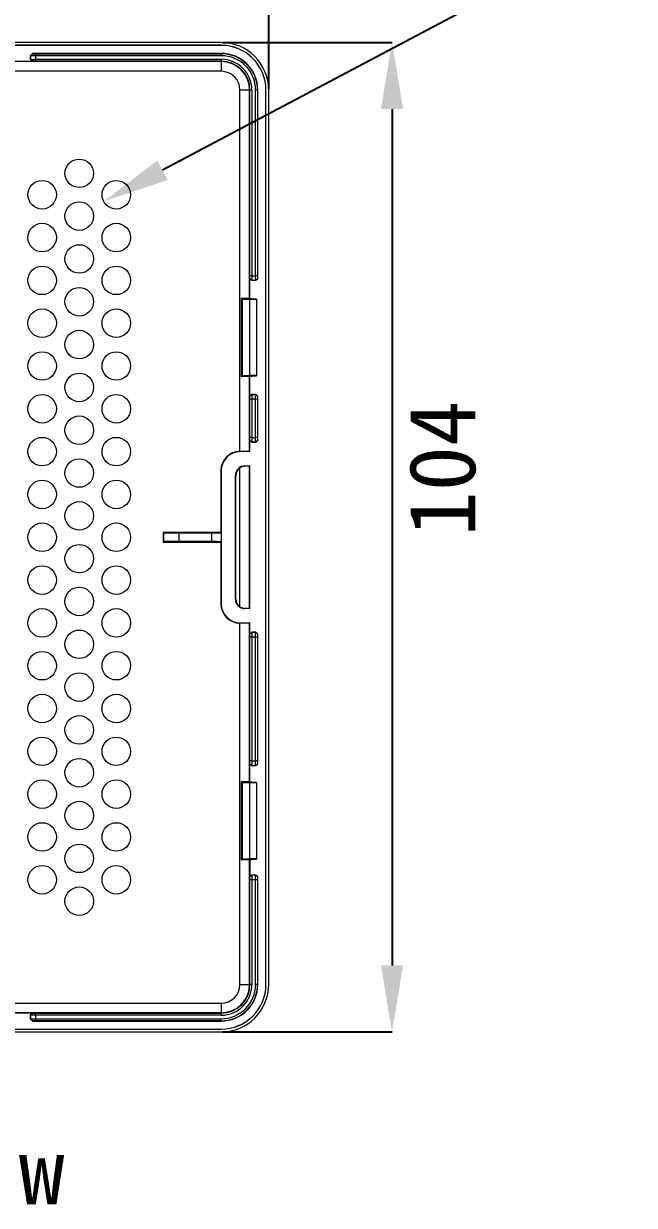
# Model space of a CAD drawing. Header units: millimetres. Extents: x 2 to 295, y 1 to 209.
# Drawn here: x 99.5 to 131.6, y 109.5 to 171.6 of the extents above; entities that cross this region are included whole.
import ezdxf

# ---------------------------------------------------------------- set-up
doc = ezdxf.new("R2010")
doc.units = ezdxf.units.MM
doc.header["$PDSIZE"] = -1
doc.layers.add('SLD-0', color=179, linetype='Continuous')
doc.styles.add('5', font='simfang.ttf')
doc.styles.add('SLDTEXTSTYLE2', font='TXT', dxfattribs={"width": 0.469})
doc.dimstyles.new('SLDDIMSTYLE0', dxfattribs={"dimtxt": 3.5, "dimasz": 3.5, "dimexe": 0, "dimexo": 0.0625, "dimgap": 0.875, "dimtad": 2, "dimlfac": 2, "dimrnd": 1e-09, "dimzin": 12, "dimdsep": 46, "dimtxsty": 'SLDTEXTSTYLE2', "dimsah": 1, "dimcen": 0.09, "dimadec": 0, "dimazin": 3, "dimtfac": 1, "dimtofl": 0, "dimtmove": 0, "dimatfit": 3, "dimfxl": 1, "dimfrac": 2, "dimtolj": 1, "dimtzin": 12, "dimarcsym": 0})
doc.dimstyles.new('SLDDIMSTYLE1', dxfattribs={"dimtxt": 3.5, "dimasz": 3.5, "dimexe": 0, "dimexo": 0.0625, "dimgap": 0.875, "dimtad": 0, "dimtih": 1, "dimtoh": 1, "dimlfac": 2, "dimrnd": 1e-09, "dimzin": 12, "dimdsep": 46, "dimtxsty": 'SLDTEXTSTYLE2', "dimsah": 1, "dimcen": 0, "dimadec": 0, "dimazin": 3, "dimtfac": 1, "dimtmove": 0, "dimatfit": 3, "dimfxl": 1, "dimfrac": 2, "dimtolj": 1, "dimtzin": 12, "dimarcsym": 0})

# ---------------------------------------------------------------- blocks, each defined once
blk = doc.blocks.new('_D')
at = {"layer": 'Defpoints', "color": 0}
for p in [(57.422, 176.995), (57.422, 168.137), (112.422, 168.137)]:
    blk.add_point(p, dxfattribs=at)
at = {"layer": 'SLD-0', "color": 0, "lineweight": -2}
for p, q in [((57.422, 168.199), (57.422, 176.995)), ((108.922, 176.995), (60.922, 176.995)), ((112.422, 168.199), (112.422, 176.995))]:
    blk.add_line(p, q, dxfattribs=at)
at = {"layer": 'SLD-0', "color": 0}
for points in [[(60.922, 177.578), (60.922, 176.411), (57.422, 176.995)], [(108.922, 177.578), (108.922, 176.411), (112.422, 176.995)]]:
    blk.add_solid(points, dxfattribs=at)
at = {"layer": 'SLD-0', "color": 0, "insert": (79.617, 181.41), "char_height": 3.5, "attachment_point": 2, "style": '5'}
blk.add_mtext('\\A1;110', dxfattribs=at)
blk = doc.blocks.new('_D_1')
at = {"layer": 'Defpoints', "color": 0}
for p in [(109.922, 170.637), (109.922, 118.637), (118.901, 118.637)]:
    blk.add_point(p, dxfattribs=at)
at = {"layer": 'SLD-0', "color": 0, "lineweight": -2}
for p, q in [((109.984, 170.637), (118.901, 170.637)), ((118.901, 167.137), (118.901, 122.137)), ((109.984, 118.637), (118.901, 118.637))]:
    blk.add_line(p, q, dxfattribs=at)
at = {"layer": 'SLD-0', "color": 0}
for points in [[(118.318, 167.137), (119.484, 167.137), (118.901, 170.637)], [(118.318, 122.137), (119.484, 122.137), (118.901, 118.637)]]:
    blk.add_solid(points, dxfattribs=at)
at = {"layer": 'SLD-0', "color": 0, "insert": (119.776, 148.24), "char_height": 3.5, "attachment_point": 2, "rotation": 90, "style": '5'}
blk.add_mtext('\\A1;104', dxfattribs=at)
blk = doc.blocks.new('_D_2')
at = {"layer": 'Defpoints', "color": 0}
for p in [(105.07, 162.988), (103.745, 162.286)]:
    blk.add_point(p, dxfattribs=at)
at = {"layer": 'SLD-0', "color": 0, "lineweight": -2}
for p, q in [((131.64, 177.058), (106.838, 163.924)), ((128.14, 177.058), (131.64, 177.058))]:
    blk.add_line(p, q, dxfattribs=at)
at = {"layer": 'SLD-0', "color": 0}
blk.add_solid([(106.565, 164.439), (107.111, 163.408), (103.745, 162.286)], dxfattribs=at)
at = {"layer": 'SLD-0', "color": 0, "insert": (121.879, 178.828), "char_height": 3.5, "attachment_point": 1, "style": '5'}
blk.add_mtext('\\A1;∅3', dxfattribs=at)

msp = doc.modelspace()

# ---------------------------------------------------------------- linework, layer by layer
at = {"color": 7, "linetype": 'Continuous', "lineweight": 15}
for p, q in [((109.9218, 170.6345), (59.9218, 170.6345)), ((109.9218, 170.489), (59.9218, 170.489)), ((109.9218, 170.4867), (59.9218, 170.4867)), ((109.9218, 170.489), (109.9218, 170.4867)), ((100.0106, 169.6365), (98.9581, 169.6365)), ((109.9218, 169.631), (98.9636, 169.631)), ((99.9059, 169.9568), (100.0083, 170.0615)), ((99.9163, 169.9465), (99.9059, 169.9568)), ((99.9059, 169.7388), (99.9059, 169.9568)), ((99.9059, 169.7388), (99.9163, 169.7491)), ((100.0106, 169.6365), (99.9059, 169.7388)), ((100.0186, 170.0511), (99.9163, 169.9465)), ((99.9163, 169.7491), (99.9163, 169.9465)), ((99.9163, 169.7491), (100.0209, 169.6468)), ((100.0083, 170.0615), (100.0186, 170.0511)), ((109.9218, 170.0615), (100.0083, 170.0615)), ((100.0209, 169.6468), (100.0106, 169.6365)), ((109.9218, 169.6365), (100.0106, 169.6365)), ((100.1662, 170.0478), (100.1662, 169.9432)), ((100.1662, 170.0478), (109.9218, 170.0478)), ((109.9218, 169.9432), (100.1662, 169.9432)), ((100.1662, 169.9432), (100.1662, 169.7523)), ((100.1662, 169.7523), (100.1662, 169.65)), ((100.1662, 169.7523), (109.9218, 169.7523)), ((109.9218, 169.65), (100.1662, 169.65)), ((109.9218, 170.0478), (109.9218, 170.0615)), ((109.9218, 170.0478), (109.9218, 169.9432)), ((109.9218, 169.7523), (109.9218, 169.65)), ((109.9218, 169.65), (109.9218, 169.6365)), ((109.9218, 169.6365), (109.9218, 169.631)), ((109.9218, 169.631), (109.9218, 169.1225)), ((109.9218, 169.1225), (85.1797, 169.1225)), ((111.4161, 168.1367), (110.9076, 168.1367)), ((110.9076, 149.1536), (110.9076, 168.1367)), ((111.4161, 157.1785), (111.4161, 168.1367)), ((111.4161, 168.1367), (111.4216, 168.1367)), ((111.4351, 168.1367), (111.4216, 168.1367)), ((111.4216, 158.2255), (111.4216, 168.1367)), ((111.4351, 158.3811), (111.4351, 168.1367)), ((111.5375, 168.1367), (111.4351, 168.1367)), ((111.5375, 168.1367), (111.5375, 158.3811)), ((111.7283, 158.3811), (111.7283, 168.1367)), ((111.833, 168.1367), (111.7283, 168.1367)), ((111.833, 168.1367), (111.833, 158.3811)), ((111.833, 168.1367), (111.8466, 168.1367)), ((111.8466, 158.2232), (111.8466, 168.1367)), ((112.2718, 121.1367), (112.2718, 168.1367)), ((112.2741, 168.1367), (112.2718, 168.1367)), ((112.2741, 121.1367), (112.2741, 168.1367)), ((112.4196, 121.1367), (112.4196, 168.1367)), ((111.5375, 158.3811), (111.4351, 158.3811)), ((111.5375, 158.3811), (111.7283, 158.3811)), ((111.833, 158.3811), (111.7283, 158.3811)), ((111.4216, 158.2255), (111.4319, 158.2358)), ((111.5239, 158.1208), (111.4216, 158.2255)), ((111.4216, 157.173), (111.4216, 158.2255)), ((111.5342, 158.1312), (111.4319, 158.2358)), ((111.5342, 158.1312), (111.5239, 158.1208)), ((111.7419, 158.1208), (111.5239, 158.1208)), ((111.7316, 158.1312), (111.5342, 158.1312)), ((111.8362, 158.2335), (111.7316, 158.1312)), ((111.7419, 158.1208), (111.7316, 158.1312)), ((111.8466, 158.2232), (111.7419, 158.1208)), ((111.8362, 158.2335), (111.8466, 158.2232)), ((110.9696, 157.1886), (110.9696, 153.0848)), ((110.9696, 157.1886), (111.0216, 157.1367)), ((111.4161, 157.1785), (110.9696, 157.1886)), ((111.0216, 157.1367), (111.0216, 153.1367)), ((111.4216, 157.1367), (111.0216, 157.1367)), ((111.4161, 157.1785), (111.4216, 157.173)), ((111.5216, 157.173), (111.4216, 157.173)), ((111.4216, 157.1367), (111.7716, 157.1447)), ((111.4216, 153.1367), (111.4216, 157.1367)), ((111.5216, 157.1503), (111.5216, 157.173)), ((111.7716, 157.1503), (111.5216, 157.1503)), ((111.7716, 157.1447), (111.7716, 157.1503)), ((111.7716, 157.1447), (111.7716, 153.1288)), ((110.9696, 153.0848), (111.0216, 153.1367)), ((110.9696, 153.0848), (111.4161, 153.0949)), ((111.0216, 153.1367), (111.4216, 153.1367)), ((111.4216, 153.1004), (111.4161, 153.0949)), ((111.4161, 149.1422), (111.4161, 153.0949)), ((111.7716, 153.1288), (111.4216, 153.1367)), ((111.4216, 153.1004), (111.5216, 153.1004)), ((111.4216, 152.048), (111.4216, 153.1004)), ((111.5216, 153.1231), (111.7716, 153.1231)), ((111.5216, 153.1231), (111.5216, 153.1004)), ((111.7716, 153.1288), (111.7716, 153.1231)), ((111.4216, 152.048), (111.5239, 152.1526)), ((111.5239, 152.1526), (111.5342, 152.1423)), ((111.5239, 152.1526), (111.7419, 152.1526)), ((111.7316, 152.1423), (111.7419, 152.1526)), ((111.7419, 152.1526), (111.8466, 152.0503)), ((111.4319, 152.0376), (111.4216, 152.048)), ((111.4216, 149.7255), (111.4216, 152.048)), ((111.5342, 152.1423), (111.4319, 152.0376)), ((111.4351, 149.8811), (111.4351, 151.8923)), ((111.5375, 151.8923), (111.4351, 151.8923)), ((111.5342, 152.1423), (111.7316, 152.1423)), ((111.5375, 151.8923), (111.5375, 149.8811)), ((111.7283, 151.8923), (111.5375, 151.8923)), ((111.833, 151.8923), (111.7283, 151.8923)), ((111.7283, 149.8811), (111.7283, 151.8923)), ((111.8362, 152.0399), (111.7316, 152.1423)), ((111.833, 151.8923), (111.833, 149.8811)), ((111.8466, 152.0503), (111.8362, 152.0399)), ((111.8466, 149.7232), (111.8466, 152.0503)), ((111.4216, 149.7255), (111.4319, 149.7358)), ((111.5239, 149.6208), (111.4216, 149.7255)), ((111.4216, 149.1367), (111.4216, 149.7255)), ((111.5342, 149.6312), (111.4319, 149.7358)), ((111.5375, 149.8811), (111.4351, 149.8811)), ((111.5375, 149.8811), (111.7283, 149.8811)), ((111.833, 149.8811), (111.7283, 149.8811)), ((111.8362, 149.7335), (111.7316, 149.6312)), ((111.8466, 149.7232), (111.7419, 149.6208)), ((111.8362, 149.7335), (111.8466, 149.7232)), ((110.9218, 149.1534), (110.9218, 149.1367)), ((111.4161, 149.1422), (110.9218, 149.1534)), ((111.4216, 149.1367), (110.9218, 149.1367)), ((111.4161, 149.1422), (111.4216, 149.1367)), ((111.5342, 149.6312), (111.5239, 149.6208)), ((111.7419, 149.6208), (111.5239, 149.6208)), ((111.7316, 149.6312), (111.5342, 149.6312)), ((111.7419, 149.6208), (111.7316, 149.6312)), ((109.9048, 148.1367), (109.9218, 148.1367)), ((109.9048, 148.1367), (109.9048, 144.8946)), ((109.9218, 148.1367), (109.9218, 144.8776)), ((110.6718, 147.3867), (110.6718, 147.8867)), ((110.6888, 147.8867), (110.6718, 147.8867)), ((110.6888, 147.3867), (110.6888, 147.8867)), ((110.9076, 140.9824), (110.9076, 148.291)), ((111.1718, 148.3867), (111.4216, 148.3867)), ((111.1718, 148.3757), (111.1718, 148.3867)), ((111.1718, 148.3757), (111.4161, 148.3812)), ((111.4216, 148.3867), (111.4161, 148.3812)), ((111.4161, 140.8922), (111.4161, 148.3812)), ((111.4216, 140.8867), (111.4216, 148.3867)), ((110.6718, 141.8867), (110.6718, 147.3867)), ((110.6888, 147.3867), (110.6718, 147.3867)), ((110.6888, 141.8867), (110.6888, 147.3867)), ((109.9048, 144.8946), (106.8764, 144.8946)), ((106.9048, 144.8662), (106.8764, 144.8946)), ((106.8764, 144.8946), (106.8764, 144.3788)), ((106.9048, 144.8662), (107.6894, 144.8492)), ((106.9048, 144.4072), (106.9048, 144.8662)), ((107.6894, 144.8492), (107.6894, 144.4242)), ((109.4218, 144.8492), (107.6894, 144.8492)), ((109.4218, 144.8492), (109.9218, 144.8776)), ((109.4218, 144.4242), (109.4218, 144.8492)), ((109.9048, 144.8946), (109.9218, 144.8776)), ((109.9218, 144.8776), (109.9218, 144.3959)), ((106.9048, 144.4072), (106.8764, 144.3788)), ((106.8764, 144.3788), (109.9048, 144.3788)), ((107.6894, 144.4242), (106.9048, 144.4072)), ((107.6894, 144.4242), (109.4218, 144.4242)), ((109.9218, 144.3959), (109.4218, 144.4242)), ((109.9218, 144.3959), (109.9048, 144.3788)), ((109.9048, 144.3788), (109.9048, 141.1367)), ((109.9218, 144.3959), (109.9218, 141.1367)), ((110.6718, 141.3867), (110.6718, 141.8867)), ((110.6888, 141.8867), (110.6718, 141.8867)), ((110.6888, 141.3867), (110.6888, 141.8867)), ((109.9048, 141.1367), (109.9218, 141.1367)), ((110.6888, 141.3867), (110.6718, 141.3867)), ((111.1718, 140.8977), (111.1718, 140.8867)), ((111.4161, 140.8922), (111.1718, 140.8977)), ((111.4216, 140.8867), (111.1718, 140.8867)), ((111.4161, 140.8922), (111.4216, 140.8867)), ((110.9076, 121.1367), (110.9076, 140.1198)), ((110.9218, 140.1367), (111.4216, 140.1367)), ((110.9218, 140.12), (110.9218, 140.1367)), ((110.9218, 140.12), (111.4161, 140.1312)), ((111.4216, 140.1367), (111.4161, 140.1312)), ((111.4161, 131.7785), (111.4161, 140.1312)), ((111.4216, 139.548), (111.4216, 140.1367)), ((111.4216, 139.548), (111.5239, 139.6526)), ((111.4319, 139.5376), (111.4216, 139.548)), ((111.4216, 132.7255), (111.4216, 139.548)), ((111.5342, 139.6423), (111.4319, 139.5376)), ((111.4351, 132.8811), (111.4351, 139.3923)), ((111.5375, 139.3923), (111.4351, 139.3923)), ((111.5239, 139.6526), (111.5342, 139.6423)), ((111.7419, 139.6526), (111.5239, 139.6526)), ((111.5342, 139.6423), (111.7316, 139.6423)), ((111.5375, 139.3923), (111.5375, 132.8811)), ((111.7283, 139.3923), (111.5375, 139.3923)), ((111.833, 139.3923), (111.7283, 139.3923)), ((111.7283, 132.8811), (111.7283, 139.3923)), ((111.7316, 139.6423), (111.7419, 139.6526)), ((111.8362, 139.5399), (111.7316, 139.6423)), ((111.7419, 139.6526), (111.8466, 139.5503)), ((111.833, 139.3923), (111.833, 132.8811)), ((111.8466, 139.5503), (111.8362, 139.5399)), ((111.8466, 132.7232), (111.8466, 139.5503)), ((111.4216, 132.7255), (111.4319, 132.7358)), ((111.5239, 132.6208), (111.4216, 132.7255)), ((111.4216, 131.773), (111.4216, 132.7255)), ((111.5342, 132.6312), (111.4319, 132.7358)), ((111.5375, 132.8811), (111.4351, 132.8811)), ((111.5342, 132.6312), (111.5239, 132.6208)), ((111.7419, 132.6208), (111.5239, 132.6208)), ((111.7316, 132.6312), (111.5342, 132.6312)), ((111.5375, 132.8811), (111.7283, 132.8811)), ((111.833, 132.8811), (111.7283, 132.8811)), ((111.8362, 132.7335), (111.7316, 132.6312)), ((111.7419, 132.6208), (111.7316, 132.6312)), ((111.8466, 132.7232), (111.7419, 132.6208)), ((111.8362, 132.7335), (111.8466, 132.7232)), ((110.9696, 131.7886), (110.9696, 127.6848)), ((110.9696, 131.7886), (111.0216, 131.7367)), ((111.4161, 131.7785), (110.9696, 131.7886)), ((111.0216, 131.7367), (111.0216, 127.7367)), ((111.4216, 131.7367), (111.0216, 131.7367)), ((111.4161, 131.7785), (111.4216, 131.773)), ((111.5216, 131.773), (111.4216, 131.773)), ((111.4216, 131.7367), (111.7716, 131.7447)), ((111.4216, 127.7367), (111.4216, 131.7367)), ((111.5216, 131.7503), (111.5216, 131.773)), ((111.7716, 131.7503), (111.5216, 131.7503)), ((111.7716, 131.7447), (111.7716, 131.7503)), ((111.7716, 131.7447), (111.7716, 127.7288)), ((110.9696, 127.6848), (111.0216, 127.7367)), ((110.9696, 127.6848), (111.4161, 127.6949)), ((111.0216, 127.7367), (111.4216, 127.7367)), ((111.4216, 127.7004), (111.4161, 127.6949)), ((111.4161, 121.1367), (111.4161, 127.6949)), ((111.7716, 127.7288), (111.4216, 127.7367)), ((111.4216, 127.7004), (111.5216, 127.7004)), ((111.4216, 127.7004), (111.4216, 126.798)), ((111.5216, 127.7231), (111.7716, 127.7231)), ((111.5216, 127.7231), (111.5216, 127.7004)), ((111.7716, 127.7288), (111.7716, 127.7231)), ((111.4216, 126.798), (111.5239, 126.9026)), ((111.4216, 121.1367), (111.4216, 126.798)), ((111.4319, 126.7876), (111.4216, 126.798)), ((111.5342, 126.8923), (111.4319, 126.7876)), ((111.5239, 126.9026), (111.5342, 126.8923)), ((111.5239, 126.9026), (111.7419, 126.9026)), ((111.5342, 126.8923), (111.7316, 126.8923)), ((111.7316, 126.8923), (111.7419, 126.9026)), ((111.8362, 126.7899), (111.7316, 126.8923)), ((111.7419, 126.9026), (111.8466, 126.8003)), ((111.8466, 126.8003), (111.8362, 126.7899)), ((111.8466, 121.1367), (111.8466, 126.8003)), ((111.5375, 126.6423), (111.4351, 126.6423)), ((111.4351, 121.1367), (111.4351, 126.6423)), ((111.5375, 126.6423), (111.5375, 121.1367)), ((111.7283, 126.6423), (111.5375, 126.6423)), ((111.7283, 121.1367), (111.7283, 126.6423)), ((111.833, 126.6423), (111.7283, 126.6423)), ((111.833, 126.6423), (111.833, 121.1367)), ((110.9076, 121.1367), (111.4161, 121.1367)), ((111.4216, 121.1367), (111.4161, 121.1367)), ((111.4351, 121.1367), (111.4216, 121.1367)), ((111.5375, 121.1367), (111.4351, 121.1367)), ((111.833, 121.1367), (111.7283, 121.1367)), ((111.833, 121.1367), (111.8466, 121.1367)), ((112.2741, 121.1367), (112.2718, 121.1367)), ((85.1797, 120.1509), (109.9218, 120.1509)), ((109.9218, 120.1509), (109.9218, 119.6425)), ((100.0106, 119.637), (98.9581, 119.637)), ((98.9636, 119.6425), (109.9218, 119.6425)), ((99.9059, 119.5347), (100.0106, 119.637)), ((99.9059, 119.3166), (99.9059, 119.5347)), ((99.9163, 119.5243), (99.9059, 119.5347)), ((99.9059, 119.3166), (99.9163, 119.3269)), ((100.0083, 119.212), (99.9059, 119.3166)), ((99.9163, 119.5243), (100.0209, 119.6266)), ((99.9163, 119.3269), (99.9163, 119.5243)), ((100.0186, 119.2223), (99.9163, 119.3269)), ((100.0106, 119.637), (100.0209, 119.6266)), ((109.9218, 119.637), (100.0106, 119.637)), ((100.1662, 119.5211), (100.1662, 119.6234)), ((100.1662, 119.6234), (109.9218, 119.6234)), ((109.9218, 119.5211), (100.1662, 119.5211)), ((100.1662, 119.5211), (100.1662, 119.3302)), ((100.1662, 119.3302), (109.9218, 119.3302)), ((100.1662, 119.2256), (100.1662, 119.3302)), ((109.9218, 119.6425), (109.9218, 119.637)), ((109.9218, 119.6234), (109.9218, 119.637)), ((109.9218, 119.5211), (109.9218, 119.6234)), ((109.9218, 119.2256), (109.9218, 119.3302)), ((59.9218, 118.7867), (109.9218, 118.7867)), ((59.9218, 118.7845), (109.9218, 118.7845)), ((59.9218, 118.639), (109.9218, 118.639)), ((100.0186, 119.2223), (100.0083, 119.212)), ((100.0083, 119.212), (109.9218, 119.212)), ((109.9218, 119.2256), (100.1662, 119.2256)), ((109.9218, 119.2256), (109.9218, 119.212)), ((109.9218, 118.7845), (109.9218, 118.7867))]:
    msp.add_line(p, q, dxfattribs=at)
for centre in [(102.4588, 163.7617), (100.5103, 162.6367), (104.4074, 162.6367), (102.4588, 161.5117), (100.5103, 160.3867), (104.4074, 160.3867), (102.4588, 159.2617), (100.5103, 158.1367), (104.4074, 158.1367), (102.4588, 157.0117), (100.5103, 155.8867), (104.4074, 155.8867), (102.4588, 154.7617), (100.5103, 153.6367), (104.4074, 153.6367), (102.4588, 152.5117), (100.5103, 151.3867), (104.4074, 151.3867), (102.4588, 150.2617), (100.5103, 149.1367), (104.4074, 149.1367), (102.4588, 148.0117), (100.5103, 146.8867), (104.4074, 146.8867), (102.4588, 145.7617), (100.5103, 144.6367), (104.4074, 144.6367), (102.4588, 143.5117), (100.5103, 142.3867), (104.4074, 142.3867), (102.4588, 141.2617), (100.5103, 140.1367), (104.4074, 140.1367), (102.4588, 139.0117), (100.5103, 137.8867), (104.4074, 137.8867), (102.4588, 136.7617), (100.5103, 135.6367), (104.4074, 135.6367), (102.4588, 134.5117), (100.5103, 133.3867), (104.4074, 133.3867), (102.4588, 132.2617), (100.5103, 131.1367), (104.4074, 131.1367), (102.4588, 130.0117), (100.5103, 128.8867), (104.4074, 128.8867), (102.4588, 127.7617), (100.5103, 126.6367), (104.4074, 126.6367), (102.4588, 125.5117)]:
    msp.add_circle(centre, 0.75, dxfattribs=at)
for centre, radius, start, end in [((109.9218, 168.1367), 2.4977, 0, 90), ((109.9218, 168.1367), 2.3523, 0, 90), ((109.9218, 168.1367), 2.35, 0, 90), ((109.9218, 168.1367), 1.9247, 0, 90), ((109.9218, 168.1367), 1.9111, 0, 90), ((109.9218, 168.1367), 1.8065, 0, 90), ((109.9218, 168.1367), 1.6156, 0, 90), ((109.9218, 168.1367), 1.5133, 0, 90), ((109.9218, 168.1367), 1.4997, 0, 90), ((109.9218, 168.1367), 1.4943, 0, 90), ((109.9218, 168.1367), 0.9858, 0, 90), ((110.9218, 148.1367), 1.017, 90.800775, 180), ((110.9218, 148.1367), 1, 90, 180), ((111.1718, 147.8867), 0.5, 90, 180), ((111.1718, 147.8867), 0.483, 123.164764, 180), ((110.9218, 141.1367), 1.017, 180, 269.199225), ((110.9218, 141.1367), 1, 180, 270), ((111.1718, 141.3867), 0.5, 180, 270), ((111.1718, 141.3867), 0.483, 180, 236.835236), ((109.9218, 121.1367), 1.8065, 270, 0), ((109.9218, 121.1367), 1.6156, 270, 0), ((109.9218, 121.1367), 1.5133, 270, 0), ((109.9218, 121.1367), 1.9111, 270, 0), ((109.9218, 121.1367), 1.9247, 270, 0), ((109.9218, 121.1367), 1.4997, 270, 0), ((109.9218, 121.1367), 2.35, 270, 0), ((109.9218, 121.1367), 2.3523, 270, 0), ((109.9218, 121.1367), 1.4943, 270, 0), ((109.9218, 121.1367), 2.4977, 270, 0), ((109.9218, 121.1367), 0.9858, 270, 0)]:
    msp.add_arc(centre, radius, start, end, dxfattribs=at)
for centre, major_axis, start_param, end_param in [((110.8987, 148.1367), (1.0172, 0), 1.5481012, 1.562076), ((111.1829, 147.8867), (0.4892, 0), 1.5934914, 2.1685118), ((111.1829, 141.3867), (0.4892, 0), 4.1146735, 4.6896939), ((110.8987, 141.1367), (1.0172, 0), 4.7211093, 4.7350841)]:
    msp.add_ellipse(centre, major_axis=major_axis, ratio=0.9997425, start_param=start_param, end_param=end_param, dxfattribs=at)
for points, knots in [([(100.1662, 169.9432), (100.1559, 169.9432), (100.1352, 169.9432), (100.1043, 169.9433), (100.0738, 169.9435), (100.0443, 169.9436), (100.0165, 169.9439), (99.9878, 169.9442), (99.9595, 169.9447), (99.937, 169.9452), (99.9206, 169.9458), (99.9179, 169.9463), (99.9163, 169.9465)], [0, 0, 0, 0, 0.0796711, 0.1608213, 0.2434509, 0.3275598, 0.4131482, 0.5002161, 0.6192949, 0.7501164, 0.856706, 1, 1, 1, 1]), ([(99.9163, 169.7491), (99.9168, 169.7493), (99.9179, 169.7495), (99.923, 169.7498), (99.9294, 169.7501), (99.9405, 169.7505), (99.9595, 169.7509), (99.9949, 169.7515), (100.0428, 169.752), (100.1032, 169.7523), (100.1455, 169.7523), (100.1662, 169.7523)], [0, 0, 0, 0, 0.0763908, 0.1435861, 0.2015824, 0.2503769, 0.3812461, 0.5004604, 0.6728396, 0.8393534, 1, 1, 1, 1]), ([(100.0186, 170.0511), (100.0186, 170.0511), (100.0187, 170.051), (100.019, 170.0509), (100.0195, 170.0508), (100.0203, 170.0507), (100.0211, 170.0506), (100.0221, 170.0505), (100.0233, 170.0504), (100.0248, 170.0502), (100.0262, 170.0501), (100.0283, 170.05), (100.0306, 170.0499), (100.0331, 170.0497), (100.0356, 170.0496), (100.0379, 170.0495), (100.041, 170.0494), (100.0444, 170.0493), (100.0479, 170.0492), (100.0512, 170.0491), (100.0544, 170.049), (100.0584, 170.0489), (100.0628, 170.0488), (100.0671, 170.0487), (100.0712, 170.0486), (100.075, 170.0486), (100.0798, 170.0485), (100.085, 170.0484), (100.09, 170.0483), (100.0947, 170.0483), (100.099, 170.0482), (100.1045, 170.0482), (100.1102, 170.0481), (100.1158, 170.048), (100.1209, 170.048), (100.1256, 170.048), (100.1314, 170.0479), (100.1373, 170.0479), (100.1427, 170.0479), (100.1474, 170.0479), (100.1526, 170.0479), (100.1581, 170.0479), (100.1628, 170.0478), (100.1652, 170.0478), (100.1662, 170.0478)], [0, 0, 0, 0, 0.0156277, 0.0312554, 0.0625084, 0.0875117, 0.1025142, 0.1250174, 0.1535917, 0.1707371, 0.1964541, 0.2178853, 0.25003, 0.2786035, 0.2957483, 0.3214644, 0.3428948, 0.3750382, 0.4036105, 0.4207545, 0.4464694, 0.4678988, 0.5000407, 0.5286115, 0.5457547, 0.5714683, 0.5928966, 0.6250369, 0.6536064, 0.6707488, 0.6964613, 0.7178886, 0.7500276, 0.7785959, 0.7957377, 0.8214493, 0.8428759, 0.8750139, 0.9000111, 0.91501, 0.9375076, 0.9687527, 0.9866081, 1, 1, 1, 1]), ([(100.1662, 169.65), (100.165, 169.65), (100.1627, 169.65), (100.158, 169.65), (100.1526, 169.65), (100.1456, 169.65), (100.1389, 169.65), (100.1328, 169.6499), (100.1276, 169.6499), (100.123, 169.6499), (100.1173, 169.6498), (100.1116, 169.6498), (100.1062, 169.6497), (100.1014, 169.6497), (100.0971, 169.6496), (100.0919, 169.6496), (100.0867, 169.6495), (100.0819, 169.6494), (100.0776, 169.6493), (100.0738, 169.6493), (100.0693, 169.6492), (100.0648, 169.6491), (100.0607, 169.649), (100.0571, 169.6489), (100.0539, 169.6488), (100.0502, 169.6487), (100.0466, 169.6486), (100.0434, 169.6485), (100.0406, 169.6484), (100.0383, 169.6483), (100.0355, 169.6482), (100.0329, 169.648), (100.0307, 169.6479), (100.0289, 169.6478), (100.0274, 169.6477), (100.0257, 169.6476), (100.0243, 169.6474), (100.0229, 169.6473), (100.0219, 169.6471), (100.0213, 169.647), (100.021, 169.6469), (100.0209, 169.6468), (100.0209, 169.6468)], [0, 0, 0, 0, 0.0156238, 0.0312476, 0.0624929, 0.0874902, 0.1249833, 0.1535513, 0.170693, 0.1964047, 0.2178317, 0.2499706, 0.2785394, 0.2956816, 0.3213942, 0.342822, 0.3749622, 0.4035322, 0.4206752, 0.4463889, 0.4678177, 0.4999594, 0.5285308, 0.5456746, 0.5713896, 0.5928195, 0.6249628, 0.6535355, 0.6706802, 0.6963964, 0.7178272, 0.7499719, 0.7785458, 0.7956911, 0.8214083, 0.8428398, 0.8749855, 0.8999889, 0.9374912, 0.9687444, 0.9866046, 1, 1, 1, 1]), ([(111.4319, 158.2358), (111.4319, 158.2358), (111.432, 158.2359), (111.4321, 158.2362), (111.4322, 158.2367), (111.4324, 158.2377), (111.4325, 158.2389), (111.4327, 158.2404), (111.4328, 158.2419), (111.4329, 158.2433), (111.433, 158.2453), (111.4331, 158.2476), (111.4333, 158.2501), (111.4334, 158.2525), (111.4335, 158.2548), (111.4336, 158.2578), (111.4337, 158.2612), (111.4338, 158.2646), (111.4339, 158.2679), (111.434, 158.271), (111.4341, 158.275), (111.4342, 158.2793), (111.4343, 158.2835), (111.4344, 158.2876), (111.4344, 158.2913), (111.4345, 158.2961), (111.4346, 158.3011), (111.4347, 158.3061), (111.4347, 158.3107), (111.4348, 158.315), (111.4348, 158.3203), (111.4349, 158.326), (111.4349, 158.3314), (111.435, 158.3365), (111.435, 158.3411), (111.435, 158.3469), (111.4351, 158.3526), (111.4351, 158.3596), (111.4351, 158.3666), (111.4351, 158.3731), (111.4351, 158.3778), (111.4351, 158.3801), (111.4351, 158.3811)], [0, 0, 0, 0, 0.0156279, 0.0312556, 0.0625089, 0.0875123, 0.1250145, 0.1535891, 0.1707346, 0.1964518, 0.2178832, 0.2500281, 0.2786018, 0.2957468, 0.3214631, 0.3428936, 0.3750373, 0.4036097, 0.4207539, 0.446469, 0.4678985, 0.5000406, 0.5286117, 0.545755, 0.5714689, 0.5928973, 0.6250379, 0.6536076, 0.6707501, 0.6964628, 0.7178903, 0.7500295, 0.778598, 0.7957399, 0.8214517, 0.8428785, 0.8750167, 0.9000142, 0.9375071, 0.9687524, 0.986608, 1, 1, 1, 1]), ([(111.5375, 158.3811), (111.5374, 158.3708), (111.5374, 158.3501), (111.5374, 158.3192), (111.5372, 158.2887), (111.537, 158.2592), (111.5368, 158.2314), (111.5365, 158.2027), (111.536, 158.1744), (111.5355, 158.1519), (111.5349, 158.1355), (111.5345, 158.1328), (111.5342, 158.1312)], [0, 0, 0, 0, 0.0796712, 0.1608215, 0.2434512, 0.3275601, 0.4131486, 0.5002165, 0.6192954, 0.7501167, 0.8567062, 1, 1, 1, 1]), ([(111.7316, 158.1312), (111.7315, 158.1317), (111.7312, 158.1328), (111.7309, 158.1379), (111.7306, 158.1443), (111.7302, 158.1554), (111.7298, 158.1744), (111.7292, 158.2098), (111.7287, 158.2577), (111.7284, 158.3181), (111.7284, 158.3604), (111.7283, 158.3811)], [0, 0, 0, 0, 0.0763909, 0.1435863, 0.2015827, 0.2503772, 0.3812466, 0.5004608, 0.67284, 0.8393536, 1, 1, 1, 1]), ([(111.833, 158.3811), (111.833, 158.3799), (111.833, 158.3775), (111.833, 158.3728), (111.833, 158.3673), (111.833, 158.3619), (111.833, 158.3572), (111.833, 158.3523), (111.833, 158.3472), (111.8331, 158.3419), (111.8331, 158.3372), (111.8331, 158.3315), (111.8332, 158.3256), (111.8332, 158.3202), (111.8333, 158.3153), (111.8334, 158.3109), (111.8334, 158.3056), (111.8335, 158.3003), (111.8336, 158.2954), (111.8336, 158.2911), (111.8337, 158.2872), (111.8338, 158.2826), (111.8339, 158.2781), (111.834, 158.2739), (111.8341, 158.2702), (111.8342, 158.2671), (111.8343, 158.2633), (111.8344, 158.2596), (111.8345, 158.2564), (111.8346, 158.2535), (111.8347, 158.2511), (111.8348, 158.2484), (111.835, 158.2457), (111.8351, 158.2435), (111.8352, 158.2416), (111.8353, 158.2401), (111.8354, 158.2384), (111.8356, 158.237), (111.8357, 158.2359), (111.8358, 158.2351), (111.8359, 158.2344), (111.836, 158.2339), (111.8361, 158.2336), (111.8362, 158.2335), (111.8362, 158.2335)], [0, 0, 0, 0, 0.01562372, 0.03124738, 0.06249246, 0.0874895, 0.10248837, 0.12498614, 0.15355389, 0.17069546, 0.19640699, 0.2178338, 0.24997248, 0.27854106, 0.29568317, 0.32139557, 0.34282317, 0.37496311, 0.4035329, 0.42067576, 0.44638932, 0.46781792, 0.4999594, 0.52853057, 0.54567428, 0.57138911, 0.59281877, 0.62496183, 0.65353438, 0.6706789, 0.69639494, 0.71782556, 0.74997, 0.77854373, 0.79568891, 0.82140588, 0.84283724, 0.87498268, 0.89998589, 0.91498843, 0.93749164, 0.96874465, 0.9866047, 1, 1, 1, 1]), ([(111.4351, 151.8923), (111.4351, 151.8935), (111.4351, 151.8958), (111.4351, 151.9005), (111.4351, 151.9059), (111.4351, 151.9129), (111.4351, 151.9196), (111.435, 151.9257), (111.435, 151.9309), (111.435, 151.9356), (111.4349, 151.9412), (111.4349, 151.947), (111.4348, 151.9523), (111.4348, 151.9572), (111.4347, 151.9614), (111.4347, 151.9666), (111.4346, 151.9719), (111.4345, 151.9767), (111.4344, 151.981), (111.4344, 151.9848), (111.4343, 151.9893), (111.4342, 151.9938), (111.4341, 151.9979), (111.434, 152.0015), (111.4339, 152.0046), (111.4338, 152.0083), (111.4337, 152.0119), (111.4336, 152.0151), (111.4335, 152.0179), (111.4334, 152.0203), (111.4333, 152.023), (111.4332, 152.0256), (111.433, 152.0278), (111.4329, 152.0297), (111.4328, 152.0312), (111.4327, 152.0328), (111.4326, 152.0342), (111.4324, 152.0356), (111.4322, 152.0367), (111.4321, 152.0373), (111.432, 152.0376), (111.4319, 152.0376), (111.4319, 152.0376)], [0, 0, 0, 0, 0.0156238, 0.0312476, 0.0624929, 0.0874902, 0.1249833, 0.1535513, 0.170693, 0.1964047, 0.2178317, 0.2499706, 0.2785394, 0.2956816, 0.3213942, 0.342822, 0.3749622, 0.4035322, 0.4206752, 0.4463889, 0.4678177, 0.4999594, 0.5285308, 0.5456746, 0.5713896, 0.5928195, 0.6249628, 0.6535355, 0.6706802, 0.6963964, 0.7178272, 0.7499719, 0.7785458, 0.7956911, 0.8214083, 0.8428398, 0.8749855, 0.8999889, 0.9374912, 0.9687444, 0.9866046, 1, 1, 1, 1]), ([(111.5342, 152.1423), (111.5344, 152.1417), (111.5346, 152.1407), (111.5349, 152.1355), (111.5352, 152.1291), (111.5356, 152.118), (111.536, 152.099), (111.5366, 152.0636), (111.5371, 152.0158), (111.5374, 151.9553), (111.5374, 151.9131), (111.5375, 151.8923)], [0, 0, 0, 0, 0.0763908, 0.1435861, 0.2015824, 0.2503769, 0.3812461, 0.5004604, 0.6728396, 0.8393534, 1, 1, 1, 1]), ([(111.7283, 151.8923), (111.7283, 151.9026), (111.7283, 151.9233), (111.7284, 151.9543), (111.7286, 151.9847), (111.7288, 152.0142), (111.729, 152.0421), (111.7293, 152.0708), (111.7298, 152.0991), (111.7303, 152.1216), (111.7309, 152.1379), (111.7314, 152.1407), (111.7316, 152.1423)], [0, 0, 0, 0, 0.07967108, 0.16082133, 0.24345087, 0.32755978, 0.41314815, 0.50021607, 0.61929494, 0.75011639, 0.85670597, 1, 1, 1, 1]), ([(111.8362, 152.0399), (111.8362, 152.0399), (111.8361, 152.0398), (111.836, 152.0396), (111.8359, 152.039), (111.8358, 152.0383), (111.8357, 152.0375), (111.8356, 152.0365), (111.8355, 152.0353), (111.8353, 152.0338), (111.8352, 152.0323), (111.8351, 152.0303), (111.835, 152.0279), (111.8348, 152.0254), (111.8347, 152.023), (111.8346, 152.0206), (111.8345, 152.0175), (111.8344, 152.0141), (111.8343, 152.0106), (111.8342, 152.0073), (111.8341, 152.0042), (111.834, 152.0001), (111.8339, 151.9958), (111.8338, 151.9914), (111.8337, 151.9873), (111.8337, 151.9835), (111.8336, 151.9787), (111.8335, 151.9736), (111.8334, 151.9685), (111.8334, 151.9638), (111.8333, 151.9595), (111.8333, 151.9541), (111.8332, 151.9483), (111.8332, 151.9428), (111.8331, 151.9376), (111.8331, 151.933), (111.833, 151.9271), (111.833, 151.9213), (111.833, 151.9159), (111.833, 151.9111), (111.833, 151.9059), (111.833, 151.9005), (111.833, 151.8957), (111.833, 151.8934), (111.833, 151.8923)], [0, 0, 0, 0, 0.0156277, 0.0312554, 0.0625084, 0.0875117, 0.1025142, 0.1250174, 0.1535917, 0.1707371, 0.1964541, 0.2178853, 0.25003, 0.2786035, 0.2957483, 0.3214644, 0.3428948, 0.3750382, 0.4036105, 0.4207545, 0.4464694, 0.4678988, 0.5000407, 0.5286115, 0.5457547, 0.5714683, 0.5928966, 0.6250369, 0.6536064, 0.6707488, 0.6964613, 0.7178886, 0.7500276, 0.7785959, 0.7957377, 0.8214493, 0.8428759, 0.8750139, 0.9000111, 0.91501, 0.9375076, 0.9687527, 0.9866081, 1, 1, 1, 1]), ([(111.4319, 149.7358), (111.4319, 149.7358), (111.432, 149.7359), (111.4321, 149.7362), (111.4322, 149.7367), (111.4324, 149.7377), (111.4325, 149.7389), (111.4327, 149.7404), (111.4328, 149.7419), (111.4329, 149.7433), (111.433, 149.7453), (111.4331, 149.7476), (111.4333, 149.7501), (111.4334, 149.7525), (111.4335, 149.7548), (111.4336, 149.7578), (111.4337, 149.7612), (111.4338, 149.7646), (111.4339, 149.7679), (111.434, 149.771), (111.4341, 149.775), (111.4342, 149.7793), (111.4343, 149.7835), (111.4344, 149.7876), (111.4344, 149.7913), (111.4345, 149.7961), (111.4346, 149.8011), (111.4347, 149.8061), (111.4347, 149.8107), (111.4348, 149.815), (111.4348, 149.8203), (111.4349, 149.826), (111.4349, 149.8314), (111.435, 149.8365), (111.435, 149.8411), (111.435, 149.8469), (111.4351, 149.8526), (111.4351, 149.8596), (111.4351, 149.8666), (111.4351, 149.8731), (111.4351, 149.8778), (111.4351, 149.8801), (111.4351, 149.8811)], [0, 0, 0, 0, 0.0156279, 0.0312556, 0.0625089, 0.0875123, 0.1250145, 0.1535891, 0.1707346, 0.1964518, 0.2178832, 0.2500281, 0.2786018, 0.2957468, 0.3214631, 0.3428936, 0.3750373, 0.4036097, 0.4207539, 0.446469, 0.4678985, 0.5000406, 0.5286117, 0.545755, 0.5714689, 0.5928973, 0.6250379, 0.6536076, 0.6707501, 0.6964628, 0.7178903, 0.7500295, 0.778598, 0.7957399, 0.8214517, 0.8428785, 0.8750167, 0.9000142, 0.9375071, 0.9687524, 0.986608, 1, 1, 1, 1]), ([(111.5375, 149.8811), (111.5374, 149.8708), (111.5374, 149.8501), (111.5374, 149.8192), (111.5372, 149.7887), (111.537, 149.7592), (111.5368, 149.7314), (111.5365, 149.7027), (111.536, 149.6744), (111.5355, 149.6519), (111.5349, 149.6355), (111.5345, 149.6328), (111.5342, 149.6312)], [0, 0, 0, 0, 0.0796712, 0.1608215, 0.2434512, 0.3275601, 0.4131486, 0.5002165, 0.6192954, 0.7501167, 0.8567062, 1, 1, 1, 1]), ([(111.7316, 149.6312), (111.7315, 149.6317), (111.7312, 149.6328), (111.7309, 149.6379), (111.7306, 149.6443), (111.7302, 149.6554), (111.7298, 149.6744), (111.7292, 149.7098), (111.7287, 149.7577), (111.7284, 149.8181), (111.7284, 149.8604), (111.7283, 149.8811)], [0, 0, 0, 0, 0.0763909, 0.1435863, 0.2015827, 0.2503772, 0.3812466, 0.5004608, 0.67284, 0.8393536, 1, 1, 1, 1]), ([(111.833, 149.8811), (111.833, 149.8799), (111.833, 149.8775), (111.833, 149.8728), (111.833, 149.8673), (111.833, 149.8619), (111.833, 149.8572), (111.833, 149.8523), (111.833, 149.8472), (111.8331, 149.8419), (111.8331, 149.8372), (111.8331, 149.8315), (111.8332, 149.8256), (111.8332, 149.8202), (111.8333, 149.8153), (111.8334, 149.8109), (111.8334, 149.8056), (111.8335, 149.8003), (111.8336, 149.7954), (111.8336, 149.7911), (111.8337, 149.7872), (111.8338, 149.7826), (111.8339, 149.7781), (111.834, 149.7739), (111.8341, 149.7702), (111.8342, 149.7671), (111.8343, 149.7633), (111.8344, 149.7596), (111.8345, 149.7564), (111.8346, 149.7535), (111.8347, 149.7511), (111.8348, 149.7484), (111.835, 149.7457), (111.8351, 149.7435), (111.8352, 149.7416), (111.8353, 149.7401), (111.8354, 149.7384), (111.8356, 149.737), (111.8357, 149.7359), (111.8358, 149.7351), (111.8359, 149.7344), (111.836, 149.7339), (111.8361, 149.7336), (111.8362, 149.7335), (111.8362, 149.7335)], [0, 0, 0, 0, 0.0156237, 0.0312474, 0.0624925, 0.0874895, 0.1024884, 0.1249861, 0.1535539, 0.1706955, 0.196407, 0.2178338, 0.2499725, 0.2785411, 0.2956832, 0.3213956, 0.3428232, 0.3749631, 0.4035329, 0.4206758, 0.4463893, 0.4678179, 0.4999594, 0.5285306, 0.5456743, 0.5713891, 0.5928188, 0.6249618, 0.6535344, 0.6706789, 0.6963949, 0.7178256, 0.74997, 0.7785437, 0.7956889, 0.8214059, 0.8428372, 0.8749827, 0.8999859, 0.9149884, 0.9374916, 0.9687446, 0.9866047, 1, 1, 1, 1]), ([(111.4351, 139.3923), (111.4351, 139.3935), (111.4351, 139.3958), (111.4351, 139.4005), (111.4351, 139.4059), (111.4351, 139.4129), (111.4351, 139.4196), (111.435, 139.4257), (111.435, 139.4309), (111.435, 139.4356), (111.4349, 139.4412), (111.4349, 139.447), (111.4348, 139.4523), (111.4348, 139.4572), (111.4347, 139.4614), (111.4347, 139.4666), (111.4346, 139.4719), (111.4345, 139.4767), (111.4344, 139.481), (111.4344, 139.4848), (111.4343, 139.4893), (111.4342, 139.4938), (111.4341, 139.4979), (111.434, 139.5015), (111.4339, 139.5046), (111.4338, 139.5083), (111.4337, 139.5119), (111.4336, 139.5151), (111.4335, 139.5179), (111.4334, 139.5203), (111.4333, 139.523), (111.4332, 139.5256), (111.433, 139.5278), (111.4329, 139.5297), (111.4328, 139.5312), (111.4327, 139.5328), (111.4326, 139.5342), (111.4324, 139.5356), (111.4322, 139.5367), (111.4321, 139.5373), (111.432, 139.5376), (111.4319, 139.5376), (111.4319, 139.5376)], [0, 0, 0, 0, 0.0156238, 0.0312476, 0.0624929, 0.0874902, 0.1249833, 0.1535513, 0.170693, 0.1964047, 0.2178317, 0.2499706, 0.2785394, 0.2956816, 0.3213942, 0.342822, 0.3749622, 0.4035322, 0.4206752, 0.4463889, 0.4678177, 0.4999594, 0.5285308, 0.5456746, 0.5713896, 0.5928195, 0.6249628, 0.6535355, 0.6706802, 0.6963964, 0.7178272, 0.7499719, 0.7785458, 0.7956911, 0.8214083, 0.8428398, 0.8749855, 0.8999889, 0.9374912, 0.9687444, 0.9866046, 1, 1, 1, 1]), ([(111.5342, 139.6423), (111.5344, 139.6417), (111.5346, 139.6407), (111.5349, 139.6355), (111.5352, 139.6291), (111.5356, 139.618), (111.536, 139.599), (111.5366, 139.5636), (111.5371, 139.5158), (111.5374, 139.4553), (111.5374, 139.4131), (111.5375, 139.3923)], [0, 0, 0, 0, 0.0763908, 0.1435861, 0.2015824, 0.2503769, 0.3812461, 0.5004604, 0.6728396, 0.8393534, 1, 1, 1, 1]), ([(111.7283, 139.3923), (111.7283, 139.4026), (111.7283, 139.4233), (111.7284, 139.4543), (111.7286, 139.4847), (111.7288, 139.5142), (111.729, 139.5421), (111.7293, 139.5708), (111.7298, 139.5991), (111.7303, 139.6216), (111.7309, 139.6379), (111.7314, 139.6407), (111.7316, 139.6423)], [0, 0, 0, 0, 0.0796711, 0.1608213, 0.2434509, 0.3275598, 0.4131482, 0.5002161, 0.6192949, 0.7501164, 0.856706, 1, 1, 1, 1]), ([(111.8362, 139.5399), (111.8362, 139.5399), (111.8361, 139.5398), (111.836, 139.5396), (111.8359, 139.539), (111.8358, 139.5383), (111.8357, 139.5375), (111.8356, 139.5365), (111.8355, 139.5353), (111.8353, 139.5338), (111.8352, 139.5323), (111.8351, 139.5303), (111.835, 139.5279), (111.8348, 139.5254), (111.8347, 139.523), (111.8346, 139.5206), (111.8345, 139.5175), (111.8344, 139.5141), (111.8343, 139.5106), (111.8342, 139.5073), (111.8341, 139.5042), (111.834, 139.5001), (111.8339, 139.4958), (111.8338, 139.4914), (111.8337, 139.4873), (111.8337, 139.4835), (111.8336, 139.4787), (111.8335, 139.4736), (111.8334, 139.4685), (111.8334, 139.4638), (111.8333, 139.4595), (111.8333, 139.4541), (111.8332, 139.4483), (111.8332, 139.4428), (111.8331, 139.4376), (111.8331, 139.433), (111.833, 139.4271), (111.833, 139.4213), (111.833, 139.4159), (111.833, 139.4111), (111.833, 139.4059), (111.833, 139.4005), (111.833, 139.3957), (111.833, 139.3934), (111.833, 139.3923)], [0, 0, 0, 0, 0.0156277, 0.0312554, 0.0625084, 0.0875117, 0.1025142, 0.1250174, 0.1535917, 0.1707371, 0.1964541, 0.2178853, 0.25003, 0.2786035, 0.2957483, 0.3214644, 0.3428948, 0.3750382, 0.4036105, 0.4207545, 0.4464694, 0.4678988, 0.5000407, 0.5286115, 0.5457547, 0.5714683, 0.5928966, 0.6250369, 0.6536064, 0.6707488, 0.6964613, 0.7178886, 0.7500276, 0.7785959, 0.7957377, 0.8214493, 0.8428759, 0.8750139, 0.9000111, 0.91501, 0.9375076, 0.9687527, 0.9866081, 1, 1, 1, 1]), ([(111.4319, 132.7358), (111.4319, 132.7358), (111.432, 132.7359), (111.4321, 132.7362), (111.4322, 132.7367), (111.4324, 132.7377), (111.4325, 132.7389), (111.4327, 132.7404), (111.4328, 132.7419), (111.4329, 132.7433), (111.433, 132.7453), (111.4331, 132.7476), (111.4333, 132.7501), (111.4334, 132.7525), (111.4335, 132.7548), (111.4336, 132.7578), (111.4337, 132.7612), (111.4338, 132.7646), (111.4339, 132.7679), (111.434, 132.771), (111.4341, 132.775), (111.4342, 132.7793), (111.4343, 132.7835), (111.4344, 132.7876), (111.4344, 132.7913), (111.4345, 132.7961), (111.4346, 132.8011), (111.4347, 132.8061), (111.4347, 132.8107), (111.4348, 132.815), (111.4348, 132.8203), (111.4349, 132.826), (111.4349, 132.8314), (111.435, 132.8365), (111.435, 132.8411), (111.435, 132.8469), (111.4351, 132.8526), (111.4351, 132.8596), (111.4351, 132.8666), (111.4351, 132.8731), (111.4351, 132.8778), (111.4351, 132.8801), (111.4351, 132.8811)], [0, 0, 0, 0, 0.0156279, 0.0312556, 0.0625089, 0.0875123, 0.1250145, 0.1535891, 0.1707346, 0.1964518, 0.2178832, 0.2500281, 0.2786018, 0.2957468, 0.3214631, 0.3428936, 0.3750373, 0.4036097, 0.4207539, 0.446469, 0.4678985, 0.5000406, 0.5286117, 0.545755, 0.5714689, 0.5928973, 0.6250379, 0.6536076, 0.6707501, 0.6964628, 0.7178903, 0.7500295, 0.778598, 0.7957399, 0.8214517, 0.8428785, 0.8750167, 0.9000142, 0.9375071, 0.9687524, 0.986608, 1, 1, 1, 1]), ([(111.5375, 132.8811), (111.5374, 132.8708), (111.5374, 132.8501), (111.5374, 132.8192), (111.5372, 132.7887), (111.537, 132.7592), (111.5368, 132.7314), (111.5365, 132.7027), (111.536, 132.6744), (111.5355, 132.6519), (111.5349, 132.6355), (111.5345, 132.6328), (111.5342, 132.6312)], [0, 0, 0, 0, 0.0796712, 0.1608215, 0.2434512, 0.3275601, 0.4131486, 0.5002165, 0.6192954, 0.7501167, 0.8567062, 1, 1, 1, 1]), ([(111.7316, 132.6312), (111.7315, 132.6317), (111.7312, 132.6328), (111.7309, 132.6379), (111.7306, 132.6443), (111.7302, 132.6554), (111.7298, 132.6744), (111.7292, 132.7098), (111.7287, 132.7577), (111.7284, 132.8181), (111.7284, 132.8604), (111.7283, 132.8811)], [0, 0, 0, 0, 0.0763909, 0.1435863, 0.2015827, 0.2503772, 0.3812466, 0.5004608, 0.67284, 0.8393536, 1, 1, 1, 1]), ([(111.833, 132.8811), (111.833, 132.8799), (111.833, 132.8775), (111.833, 132.8728), (111.833, 132.8673), (111.833, 132.8619), (111.833, 132.8572), (111.833, 132.8523), (111.833, 132.8472), (111.8331, 132.8419), (111.8331, 132.8372), (111.8331, 132.8315), (111.8332, 132.8256), (111.8332, 132.8202), (111.8333, 132.8153), (111.8334, 132.8109), (111.8334, 132.8056), (111.8335, 132.8003), (111.8336, 132.7954), (111.8336, 132.7911), (111.8337, 132.7872), (111.8338, 132.7826), (111.8339, 132.7781), (111.834, 132.7739), (111.8341, 132.7702), (111.8342, 132.7671), (111.8343, 132.7633), (111.8344, 132.7596), (111.8345, 132.7564), (111.8346, 132.7535), (111.8347, 132.7511), (111.8348, 132.7484), (111.835, 132.7457), (111.8351, 132.7435), (111.8352, 132.7416), (111.8353, 132.7401), (111.8354, 132.7384), (111.8356, 132.737), (111.8357, 132.7359), (111.8358, 132.7351), (111.8359, 132.7344), (111.836, 132.7339), (111.8361, 132.7336), (111.8362, 132.7335), (111.8362, 132.7335)], [0, 0, 0, 0, 0.01562372, 0.03124738, 0.06249246, 0.0874895, 0.10248837, 0.12498614, 0.15355389, 0.17069546, 0.19640699, 0.2178338, 0.24997248, 0.27854106, 0.29568317, 0.32139557, 0.34282317, 0.37496311, 0.4035329, 0.42067576, 0.44638932, 0.46781792, 0.4999594, 0.52853057, 0.54567428, 0.57138911, 0.59281877, 0.62496183, 0.65353438, 0.6706789, 0.69639494, 0.71782556, 0.74997, 0.77854373, 0.79568891, 0.82140588, 0.84283724, 0.87498268, 0.89998589, 0.91498843, 0.93749164, 0.96874465, 0.9866047, 1, 1, 1, 1]), ([(111.4351, 126.6423), (111.4351, 126.6435), (111.4351, 126.6458), (111.4351, 126.6505), (111.4351, 126.6559), (111.4351, 126.6629), (111.4351, 126.6696), (111.435, 126.6757), (111.435, 126.6809), (111.435, 126.6856), (111.4349, 126.6912), (111.4349, 126.697), (111.4348, 126.7023), (111.4348, 126.7072), (111.4347, 126.7114), (111.4347, 126.7166), (111.4346, 126.7219), (111.4345, 126.7267), (111.4344, 126.731), (111.4344, 126.7348), (111.4343, 126.7393), (111.4342, 126.7438), (111.4341, 126.7479), (111.434, 126.7515), (111.4339, 126.7546), (111.4338, 126.7583), (111.4337, 126.7619), (111.4336, 126.7651), (111.4335, 126.7679), (111.4334, 126.7703), (111.4333, 126.773), (111.4332, 126.7756), (111.433, 126.7778), (111.4329, 126.7797), (111.4328, 126.7812), (111.4327, 126.7828), (111.4326, 126.7842), (111.4324, 126.7856), (111.4322, 126.7867), (111.4321, 126.7873), (111.432, 126.7876), (111.4319, 126.7876), (111.4319, 126.7876)], [0, 0, 0, 0, 0.0156238, 0.0312476, 0.0624929, 0.0874902, 0.1249833, 0.1535513, 0.170693, 0.1964047, 0.2178317, 0.2499706, 0.2785394, 0.2956816, 0.3213942, 0.342822, 0.3749622, 0.4035322, 0.4206752, 0.4463889, 0.4678177, 0.4999594, 0.5285308, 0.5456746, 0.5713896, 0.5928195, 0.6249628, 0.6535355, 0.6706802, 0.6963964, 0.7178272, 0.7499719, 0.7785458, 0.7956911, 0.8214083, 0.8428398, 0.8749855, 0.8999889, 0.9374912, 0.9687444, 0.9866046, 1, 1, 1, 1]), ([(111.5342, 126.8923), (111.5344, 126.8917), (111.5346, 126.8907), (111.5349, 126.8855), (111.5352, 126.8791), (111.5356, 126.868), (111.536, 126.849), (111.5366, 126.8136), (111.5371, 126.7658), (111.5374, 126.7053), (111.5374, 126.6631), (111.5375, 126.6423)], [0, 0, 0, 0, 0.0763908, 0.1435861, 0.2015824, 0.2503769, 0.3812461, 0.5004604, 0.6728396, 0.8393534, 1, 1, 1, 1]), ([(111.7283, 126.6423), (111.7283, 126.6526), (111.7283, 126.6733), (111.7284, 126.7043), (111.7286, 126.7347), (111.7288, 126.7642), (111.729, 126.7921), (111.7293, 126.8208), (111.7298, 126.8491), (111.7303, 126.8716), (111.7309, 126.8879), (111.7314, 126.8907), (111.7316, 126.8923)], [0, 0, 0, 0, 0.0796711, 0.1608213, 0.2434509, 0.3275598, 0.4131482, 0.5002161, 0.6192949, 0.7501164, 0.856706, 1, 1, 1, 1]), ([(111.8362, 126.7899), (111.8362, 126.7899), (111.8361, 126.7898), (111.836, 126.7896), (111.8359, 126.789), (111.8358, 126.7883), (111.8357, 126.7875), (111.8356, 126.7865), (111.8355, 126.7853), (111.8353, 126.7838), (111.8352, 126.7823), (111.8351, 126.7803), (111.835, 126.7779), (111.8348, 126.7754), (111.8347, 126.773), (111.8346, 126.7706), (111.8345, 126.7675), (111.8344, 126.7641), (111.8343, 126.7606), (111.8342, 126.7573), (111.8341, 126.7542), (111.834, 126.7501), (111.8339, 126.7458), (111.8338, 126.7414), (111.8337, 126.7373), (111.8337, 126.7335), (111.8336, 126.7287), (111.8335, 126.7236), (111.8334, 126.7185), (111.8334, 126.7138), (111.8333, 126.7095), (111.8333, 126.7041), (111.8332, 126.6983), (111.8332, 126.6928), (111.8331, 126.6876), (111.8331, 126.683), (111.833, 126.6771), (111.833, 126.6713), (111.833, 126.6659), (111.833, 126.6611), (111.833, 126.6559), (111.833, 126.6505), (111.833, 126.6457), (111.833, 126.6434), (111.833, 126.6423)], [0, 0, 0, 0, 0.0156277, 0.0312554, 0.0625084, 0.0875117, 0.1025142, 0.1250174, 0.1535917, 0.1707371, 0.1964541, 0.2178853, 0.25003, 0.2786035, 0.2957483, 0.3214644, 0.3428948, 0.3750382, 0.4036105, 0.4207545, 0.4464694, 0.4678988, 0.5000407, 0.5286115, 0.5457547, 0.5714683, 0.5928966, 0.6250369, 0.6536064, 0.6707488, 0.6964613, 0.7178886, 0.7500276, 0.7785959, 0.7957377, 0.8214493, 0.8428759, 0.8750139, 0.9000111, 0.91501, 0.9375076, 0.9687527, 0.9866081, 1, 1, 1, 1]), ([(100.1662, 119.5211), (100.1559, 119.5211), (100.1352, 119.5211), (100.1043, 119.5212), (100.0738, 119.5213), (100.0443, 119.5215), (100.0165, 119.5217), (99.9878, 119.5221), (99.9595, 119.5225), (99.937, 119.523), (99.9206, 119.5237), (99.9179, 119.5241), (99.9163, 119.5243)], [0, 0, 0, 0, 0.0796712, 0.1608215, 0.2434512, 0.3275601, 0.4131486, 0.5002165, 0.6192954, 0.7501167, 0.8567062, 1, 1, 1, 1]), ([(99.9163, 119.3269), (99.9168, 119.3271), (99.9179, 119.3273), (99.923, 119.3277), (99.9294, 119.3279), (99.9405, 119.3283), (99.9595, 119.3288), (99.9949, 119.3293), (100.0428, 119.3298), (100.1032, 119.3301), (100.1455, 119.3302), (100.1662, 119.3302)], [0, 0, 0, 0, 0.0763909, 0.1435863, 0.2015827, 0.2503772, 0.3812466, 0.5004608, 0.67284, 0.8393536, 1, 1, 1, 1]), ([(100.0209, 119.6266), (100.0209, 119.6266), (100.021, 119.6266), (100.0213, 119.6265), (100.0218, 119.6263), (100.0228, 119.6262), (100.024, 119.626), (100.0255, 119.6259), (100.027, 119.6258), (100.0284, 119.6257), (100.0304, 119.6255), (100.0327, 119.6254), (100.0352, 119.6253), (100.0376, 119.6252), (100.0399, 119.6251), (100.0429, 119.625), (100.0463, 119.6248), (100.0497, 119.6247), (100.053, 119.6246), (100.0561, 119.6246), (100.0601, 119.6245), (100.0644, 119.6244), (100.0686, 119.6243), (100.0727, 119.6242), (100.0764, 119.6241), (100.0812, 119.624), (100.0862, 119.624), (100.0912, 119.6239), (100.0958, 119.6238), (100.1001, 119.6238), (100.1054, 119.6237), (100.1111, 119.6237), (100.1165, 119.6236), (100.1216, 119.6236), (100.1262, 119.6235), (100.132, 119.6235), (100.1377, 119.6235), (100.1447, 119.6235), (100.1517, 119.6234), (100.1582, 119.6234), (100.1629, 119.6234), (100.1652, 119.6234), (100.1662, 119.6234)], [0, 0, 0, 0, 0.0156279, 0.0312556, 0.0625089, 0.0875123, 0.1250145, 0.1535891, 0.1707346, 0.1964518, 0.2178832, 0.2500281, 0.2786018, 0.2957468, 0.3214631, 0.3428936, 0.3750373, 0.4036097, 0.4207539, 0.446469, 0.4678985, 0.5000406, 0.5286117, 0.545755, 0.5714689, 0.5928973, 0.6250379, 0.6536076, 0.6707501, 0.6964628, 0.7178903, 0.7500295, 0.778598, 0.7957399, 0.8214517, 0.8428785, 0.8750167, 0.9000142, 0.9375071, 0.9687524, 0.986608, 1, 1, 1, 1]), ([(100.1662, 119.2256), (100.165, 119.2256), (100.1626, 119.2256), (100.1579, 119.2256), (100.1524, 119.2256), (100.147, 119.2256), (100.1423, 119.2256), (100.1374, 119.2255), (100.1323, 119.2255), (100.127, 119.2255), (100.1223, 119.2254), (100.1166, 119.2254), (100.1107, 119.2254), (100.1053, 119.2253), (100.1004, 119.2252), (100.096, 119.2252), (100.0907, 119.2251), (100.0854, 119.2251), (100.0805, 119.225), (100.0762, 119.2249), (100.0723, 119.2248), (100.0677, 119.2247), (100.0632, 119.2246), (100.059, 119.2245), (100.0553, 119.2245), (100.0522, 119.2244), (100.0484, 119.2243), (100.0447, 119.2242), (100.0415, 119.224), (100.0387, 119.2239), (100.0362, 119.2238), (100.0335, 119.2237), (100.0308, 119.2236), (100.0286, 119.2235), (100.0267, 119.2233), (100.0252, 119.2232), (100.0235, 119.2231), (100.0221, 119.223), (100.021, 119.2229), (100.0202, 119.2227), (100.0195, 119.2226), (100.019, 119.2225), (100.0187, 119.2224), (100.0186, 119.2223), (100.0186, 119.2223)], [0, 0, 0, 0, 0.0156237, 0.0312474, 0.0624925, 0.0874895, 0.1024884, 0.1249861, 0.1535539, 0.1706955, 0.196407, 0.2178338, 0.2499725, 0.2785411, 0.2956832, 0.3213956, 0.3428232, 0.3749631, 0.4035329, 0.4206758, 0.4463893, 0.4678179, 0.4999594, 0.5285306, 0.5456743, 0.5713891, 0.5928188, 0.6249618, 0.6535344, 0.6706789, 0.6963949, 0.7178256, 0.74997, 0.7785437, 0.7956889, 0.8214059, 0.8428372, 0.8749827, 0.8999859, 0.9149884, 0.9374916, 0.9687446, 0.9866047, 1, 1, 1, 1])]:
    msp.add_open_spline(points, degree=3, knots=knots, dxfattribs=at)

# ---------------------------------------------------------------- texts
at = {"layer": 'SLD-0', "insert": (80.2425, 113.0882), "char_height": 3.5, "attachment_point": 1, "style": '5'}
msp.add_mtext('Main view', dxfattribs=at)

# ---------------------------------------------------------------- dimensions: what is measured, and where the dimension line sits
at = {"layer": 'SLD-0'}
dim = msp.add_linear_dim(base=(57.4218, 176.9948), p1=(112.4218, 168.1367), p2=(57.4218, 168.1367), dimstyle='SLDDIMSTYLE0', override={"dimtxsty": '5'}, dxfattribs=at)
dim.commit()
dim.dimension.update_dxf_attribs({"geometry": '_D', "text_midpoint": (79.6171, 176.9948), "dimtype": 160})
dim = msp.add_diameter_dim_2p(p1=(105.0702, 162.9877), p2=(103.7446, 162.2857), dimstyle='SLDDIMSTYLE1', override={"dimtxsty": '5'}, dxfattribs=at)
dim.commit()
dim.dimension.update_dxf_attribs({"geometry": '_D_2', "text_midpoint": (124.572, 177.0581), "dimtype": 163})
dim = msp.add_linear_dim(base=(118.9009, 118.6367), p1=(109.9218, 170.6367), p2=(109.9218, 118.6367), angle=90, dimstyle='SLDDIMSTYLE0', override={"dimtxsty": '5'}, dxfattribs=at)
dim.commit()
dim.dimension.update_dxf_attribs({"geometry": '_D_1', "text_midpoint": (118.9009, 148.2399), "dimtype": 160})

doc.saveas('drawing.dxf')
